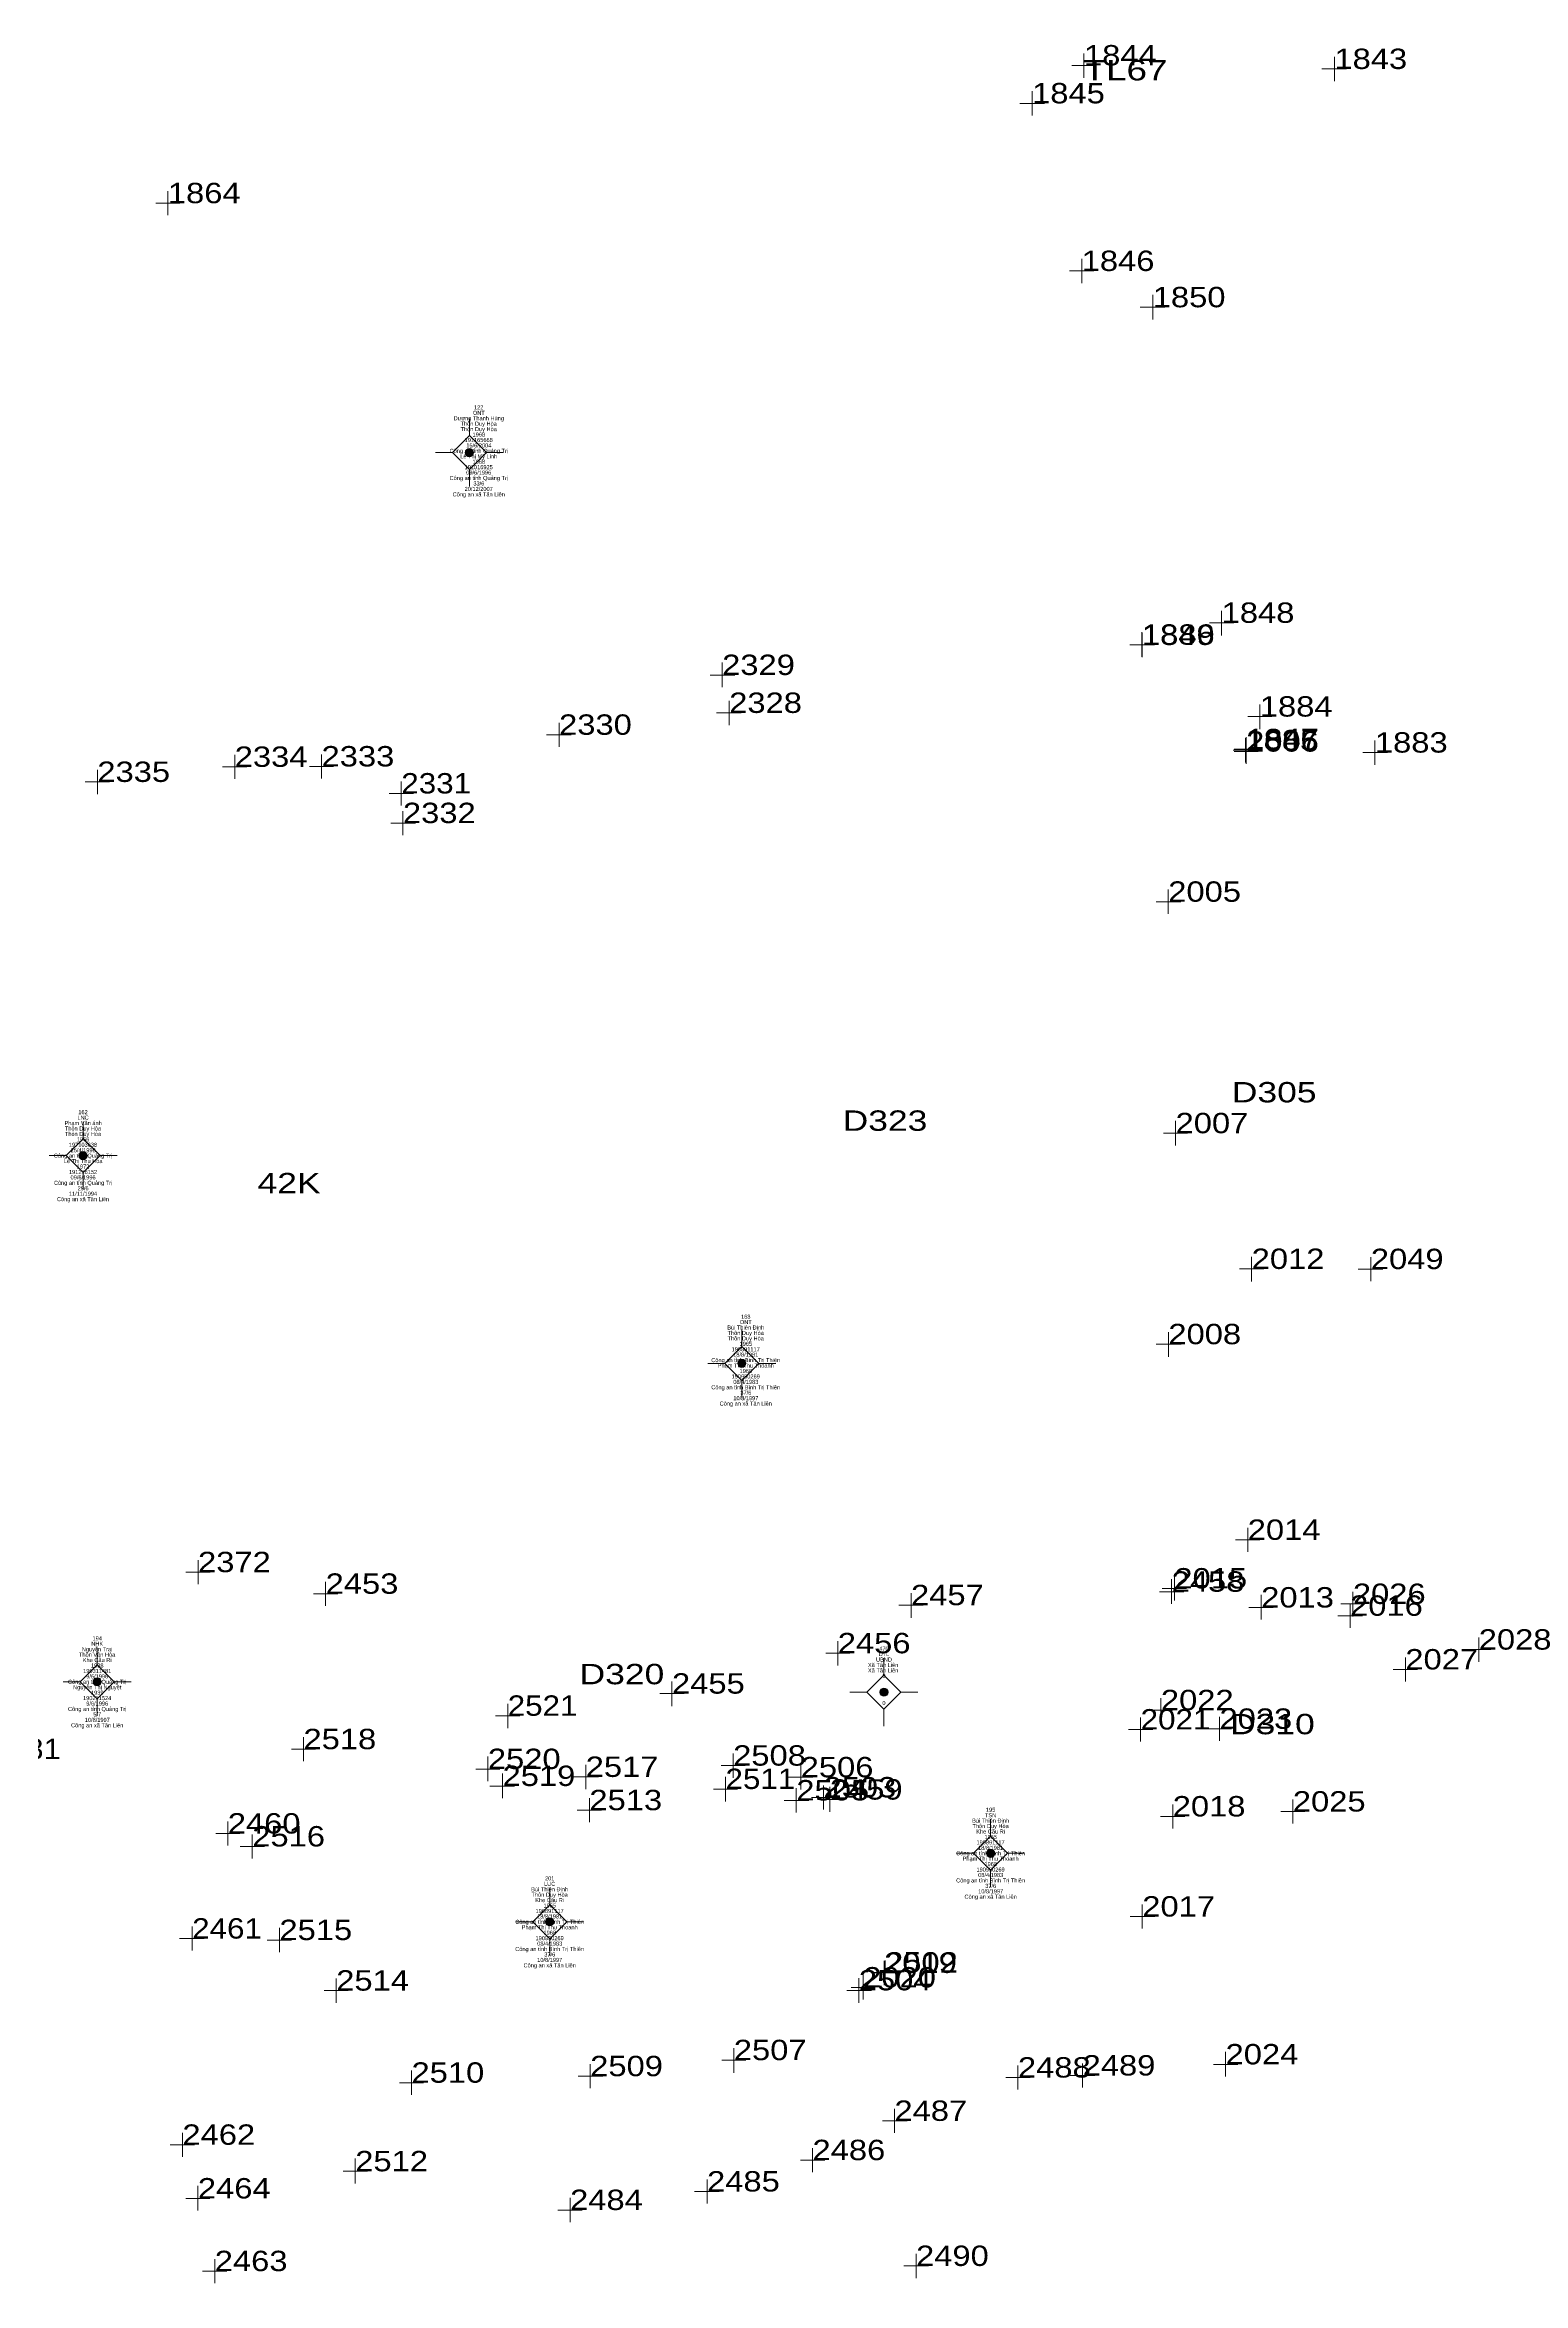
# Model space of a CAD drawing. Header units: metres. Extents: x 548949 to 550221, y 1836732 to 1838051.
# Drawn here: x 549765.7 to 549874.5, y 1837630.8 to 1837795.5 of the extents above; entities that cross this region are included whole.
import ezdxf
from ezdxf.enums import TextEntityAlignment as Align

# ---------------------------------------------------------------- set-up
doc = ezdxf.new("R2010")
doc.units = ezdxf.units.M
doc.header["$LTSCALE"] = 0.12
doc.layers.add('11', color=7, linetype='Continuous', lineweight=13)
doc.layers.add('4', color=7, linetype='Continuous', lineweight=13)
doc.layers.add('15', color=7, linetype='Continuous')
doc.layers.add('5', color=7, linetype='Continuous')

msp = doc.modelspace()

# ---------------------------------------------------------------- hatches: boundary and pattern name
at = {"layer": '11'}
for points in [[(549797.2895, 1837765.5, 1), (549796.6895, 1837765.5, 1)], [(549768.8595, 1837713.75, 1), (549768.2595, 1837713.75, 1)], [(549817.3395, 1837698.46, 1), (549816.7395, 1837698.46, 1)], [(549769.8995, 1837675.02, 1), (549769.2995, 1837675.02, 1)], [(549827.7995, 1837674.26, 1), (549827.1995, 1837674.26, 1)], [(549835.6495, 1837662.4, 1), (549835.0495, 1837662.4, 1)], [(549803.1995, 1837657.35, 1), (549802.5995, 1837657.35, 1)]]:
    msp.add_hatch(color=256, dxfattribs=at).paths.add_polyline_path(points)

# ---------------------------------------------------------------- linework, layer by layer
for p, q in [((549796.99, 1837768), (549796.99, 1837766.75)), ((549795.74, 1837765.5), (549794.49, 1837765.5)), ((549799.49, 1837765.5), (549798.24, 1837765.5)), ((549796.99, 1837764.25), (549796.99, 1837763)), ((549768.56, 1837716.25), (549768.56, 1837715)), ((549767.31, 1837713.75), (549766.06, 1837713.75)), ((549771.06, 1837713.75), (549769.81, 1837713.75)), ((549768.56, 1837712.5), (549768.56, 1837711.25)), ((549817.04, 1837700.96), (549817.04, 1837699.71)), ((549815.79, 1837698.46), (549814.54, 1837698.46)), ((549819.54, 1837698.46), (549818.29, 1837698.46)), ((549817.04, 1837697.21), (549817.04, 1837695.96)), ((549769.6, 1837677.52), (549769.6, 1837676.27)), ((549827.5, 1837676.76), (549827.5, 1837675.51)), ((549768.35, 1837675.02), (549767.1, 1837675.02)), ((549772.1, 1837675.02), (549770.85, 1837675.02)), ((549769.6, 1837673.77), (549769.6, 1837672.52)), ((549826.25, 1837674.26), (549825, 1837674.26)), ((549830, 1837674.26), (549828.75, 1837674.26)), ((549827.5, 1837673.01), (549827.5, 1837671.76)), ((549835.35, 1837664.9), (549835.35, 1837663.65)), ((549834.1, 1837662.4), (549832.85, 1837662.4)), ((549837.85, 1837662.4), (549836.6, 1837662.4)), ((549835.35, 1837661.15), (549835.35, 1837659.9)), ((549802.9, 1837659.85), (549802.9, 1837658.6)), ((549801.65, 1837657.35), (549800.4, 1837657.35)), ((549805.4, 1837657.35), (549804.15, 1837657.35)), ((549802.9, 1837656.1), (549802.9, 1837654.85))]:
    msp.add_line(p, q, dxfattribs=at)
for points in [[(549796.99, 1837766.75), (549795.74, 1837765.5), (549796.99, 1837764.25), (549798.24, 1837765.5)], [(549768.56, 1837715), (549767.31, 1837713.75), (549768.56, 1837712.5), (549769.81, 1837713.75)], [(549817.04, 1837699.71), (549815.79, 1837698.46), (549817.04, 1837697.21), (549818.29, 1837698.46)], [(549769.6, 1837676.27), (549768.35, 1837675.02), (549769.6, 1837673.77), (549770.85, 1837675.02)], [(549827.5, 1837675.51), (549826.25, 1837674.26), (549827.5, 1837673.01), (549828.75, 1837674.26)], [(549835.35, 1837663.65), (549834.1, 1837662.4), (549835.35, 1837661.15), (549836.6, 1837662.4)], [(549802.9, 1837658.6), (549801.65, 1837657.35), (549802.9, 1837656.1), (549804.15, 1837657.35)]]:
    msp.add_lwpolyline(points, close=True, dxfattribs=at)
for centre in [(549796.9895, 1837765.5), (549768.5595, 1837713.75), (549817.0395, 1837698.46), (549769.5995, 1837675.02), (549827.4995, 1837674.26), (549835.3495, 1837662.4), (549802.8995, 1837657.35)]:
    msp.add_circle(centre, 0.3, dxfattribs=at)
at = {"layer": '4'}
for p, q in [((549843.15, 1837794), (549841.33, 1837794)), ((549842.22, 1837793.08), (549842.22, 1837794.89)), ((549861.54, 1837793.74), (549859.72, 1837793.74)), ((549860.65, 1837792.85), (549860.65, 1837794.63)), ((549838.4, 1837790.32), (549838.4, 1837792.1)), ((549839.32, 1837791.21), (549837.51, 1837791.21)), ((549775.69, 1837783.86), (549773.91, 1837783.86)), ((549774.8, 1837782.97), (549774.8, 1837784.75)), ((549842.94, 1837778.87), (549841.16, 1837778.87)), ((549842.05, 1837777.98), (549842.05, 1837779.77)), ((549847.28, 1837775.31), (549847.28, 1837777.12)), ((549848.17, 1837776.2), (549846.35, 1837776.2)), ((549846.48, 1837750.47), (549846.48, 1837752.28)), ((549846.49, 1837750.45), (549846.49, 1837752.23)), ((549853.24, 1837752.97), (549851.46, 1837752.97)), ((549852.35, 1837752.04), (549852.35, 1837753.86)), ((549847.4, 1837751.36), (549845.59, 1837751.36)), ((549847.38, 1837751.34), (549845.6, 1837751.34)), ((549816.52, 1837749.13), (549814.7, 1837749.13)), ((549815.59, 1837748.24), (549815.59, 1837750.06)), ((549817, 1837746.34), (549815.18, 1837746.34)), ((549816.11, 1837745.45), (549816.11, 1837747.23)), ((549856.05, 1837746.07), (549854.27, 1837746.07)), ((549855.16, 1837745.14), (549855.16, 1837746.96)), ((549804.48, 1837744.73), (549802.66, 1837744.73)), ((549803.59, 1837743.84), (549803.59, 1837745.62)), ((549854.1, 1837742.7), (549854.1, 1837744.49)), ((549854.15, 1837742.78), (549854.15, 1837744.56)), ((549854.15, 1837742.6), (549854.15, 1837744.38)), ((549863.63, 1837742.53), (549863.63, 1837744.31)), ((549780.61, 1837742.37), (549778.83, 1837742.37)), ((549779.72, 1837741.48), (549779.72, 1837743.26)), ((549787, 1837742.4), (549785.22, 1837742.4)), ((549786.11, 1837741.51), (549786.11, 1837743.29)), ((549854.99, 1837743.59), (549853.21, 1837743.59)), ((549855.08, 1837743.67), (549853.26, 1837743.67)), ((549855.04, 1837743.49), (549853.26, 1837743.49)), ((549864.56, 1837743.42), (549862.74, 1837743.42)), ((549770.5, 1837741.26), (549768.72, 1837741.26)), ((549769.61, 1837740.37), (549769.61, 1837742.15)), ((549791.98, 1837739.52), (549791.98, 1837741.3)), ((549792.87, 1837740.41), (549791.09, 1837740.41)), ((549792.1, 1837737.34), (549792.1, 1837739.12)), ((549793.02, 1837738.23), (549791.21, 1837738.23)), ((549848.42, 1837731.55), (549848.42, 1837733.33)), ((549849.34, 1837732.44), (549847.53, 1837732.44)), ((549848.96, 1837714.51), (549848.96, 1837716.32)), ((549849.85, 1837715.4), (549848.07, 1837715.4)), ((549854.56, 1837704.48), (549854.56, 1837706.3)), ((549863.33, 1837704.51), (549863.33, 1837706.29)), ((549855.45, 1837705.41), (549853.67, 1837705.41)), ((549864.22, 1837705.4), (549862.4, 1837705.4)), ((549849.36, 1837699.87), (549847.54, 1837699.87)), ((549848.43, 1837698.94), (549848.43, 1837700.76)), ((549854.27, 1837684.58), (549854.27, 1837686.36)), ((549855.16, 1837685.47), (549853.38, 1837685.47)), ((549777.91, 1837683.09), (549776.13, 1837683.09)), ((549777.02, 1837682.2), (549777.02, 1837683.98)), ((549787.3, 1837681.5), (549785.52, 1837681.5)), ((549786.41, 1837680.61), (549786.41, 1837682.39)), ((549829.49, 1837679.74), (549829.49, 1837681.55)), ((549849.56, 1837681.65), (549847.78, 1837681.65)), ((549849.76, 1837681.89), (549847.98, 1837681.89)), ((549848.67, 1837680.76), (549848.67, 1837682.58)), ((549848.87, 1837681), (549848.87, 1837682.78)), ((549855.26, 1837679.6), (549855.26, 1837681.42)), ((549862.01, 1837679.82), (549862.01, 1837681.64)), ((549830.38, 1837680.66), (549828.6, 1837680.66)), ((549856.15, 1837680.49), (549854.36, 1837680.49)), ((549862.72, 1837679.88), (549860.91, 1837679.88)), ((549862.9, 1837680.75), (549861.11, 1837680.75)), ((549861.8, 1837678.99), (549861.8, 1837680.77)), ((549871.27, 1837676.5), (549871.27, 1837678.28)), ((549824.99, 1837677.12), (549823.21, 1837677.12)), ((549824.1, 1837676.23), (549824.1, 1837678.01)), ((549865.87, 1837675.04), (549865.87, 1837676.82)), ((549872.16, 1837677.39), (549870.34, 1837677.39)), ((549811.9, 1837673.22), (549811.9, 1837675.04)), ((549866.76, 1837675.93), (549864.98, 1837675.93)), ((549799.81, 1837671.6), (549799.81, 1837673.41)), ((549812.79, 1837674.15), (549811.01, 1837674.15)), ((549847.88, 1837672), (549847.88, 1837673.82)), ((549800.7, 1837672.52), (549798.92, 1837672.52)), ((549847.28, 1837671.51), (549845.5, 1837671.51)), ((549846.39, 1837670.62), (549846.39, 1837672.4)), ((549848.77, 1837672.93), (549846.99, 1837672.93)), ((549853.08, 1837671.56), (549851.3, 1837671.56)), ((549852.19, 1837670.67), (549852.19, 1837672.45)), ((549785.67, 1837670.06), (549783.89, 1837670.06)), ((549784.78, 1837669.17), (549784.78, 1837670.95)), ((549799.24, 1837668.6), (549797.46, 1837668.6)), ((549798.35, 1837667.71), (549798.35, 1837669.52)), ((549799.43, 1837666.46), (549799.43, 1837668.28)), ((549805.55, 1837667.13), (549805.55, 1837668.91)), ((549817.29, 1837668.85), (549815.51, 1837668.85)), ((549816.4, 1837667.96), (549816.4, 1837669.74)), ((549821.37, 1837667.1), (549821.37, 1837668.88)), ((549800.32, 1837667.35), (549798.5, 1837667.35)), ((549806.48, 1837668.02), (549804.66, 1837668.02)), ((549816.73, 1837667.13), (549814.95, 1837667.13)), ((549815.84, 1837666.2), (549815.84, 1837668.02)), ((549822.26, 1837667.99), (549820.48, 1837667.99)), ((549821.05, 1837665.4), (549821.05, 1837667.18)), ((549823.05, 1837665.62), (549823.05, 1837667.4)), ((549823.52, 1837665.46), (549823.52, 1837667.28)), ((549806.72, 1837665.57), (549804.93, 1837665.57)), ((549805.82, 1837664.68), (549805.82, 1837666.46)), ((549821.98, 1837666.29), (549820.16, 1837666.29)), ((549823.94, 1837666.51), (549822.16, 1837666.51)), ((549824.41, 1837666.35), (549822.6, 1837666.35)), ((549849.64, 1837665.11), (549847.86, 1837665.11)), ((549848.75, 1837664.22), (549848.75, 1837666)), ((549858.48, 1837665.47), (549856.7, 1837665.47)), ((549857.59, 1837664.58), (549857.59, 1837666.36)), ((549780.1, 1837663.85), (549778.32, 1837663.85)), ((549779.21, 1837662.96), (549779.21, 1837664.74)), ((549781.01, 1837662.01), (549781.01, 1837663.79)), ((549781.9, 1837662.9), (549780.12, 1837662.9)), ((549846.51, 1837656.85), (549846.51, 1837658.63)), ((549776.59, 1837655.23), (549776.59, 1837657.01)), ((549783.01, 1837655.12), (549783.01, 1837656.9)), ((549847.44, 1837657.74), (549845.62, 1837657.74)), ((549777.48, 1837656.12), (549775.66, 1837656.12)), ((549783.9, 1837656.01), (549782.11, 1837656.01)), ((549825.97, 1837651.63), (549825.97, 1837653.44)), ((549828.4, 1837653.59), (549826.62, 1837653.59)), ((549828.47, 1837653.62), (549826.69, 1837653.62)), ((549827.51, 1837652.7), (549827.51, 1837654.48)), ((549827.58, 1837652.73), (549827.58, 1837654.51)), ((549788.08, 1837652.29), (549786.3, 1837652.29)), ((549787.19, 1837651.4), (549787.19, 1837653.18)), ((549826.58, 1837652.31), (549824.76, 1837652.31)), ((549826.86, 1837652.52), (549825.08, 1837652.52)), ((549825.65, 1837651.38), (549825.65, 1837653.2)), ((549805.88, 1837645.1), (549805.88, 1837646.88)), ((549817.34, 1837647.17), (549815.56, 1837647.17)), ((549816.45, 1837646.24), (549816.45, 1837648.06)), ((549837.36, 1837645), (549837.36, 1837646.78)), ((549842.12, 1837645.15), (549842.12, 1837646.93)), ((549853.53, 1837646.86), (549851.75, 1837646.86)), ((549852.64, 1837645.97), (549852.64, 1837647.78)), ((549793.62, 1837645.51), (549791.84, 1837645.51)), ((549792.73, 1837644.62), (549792.73, 1837646.4)), ((549806.8, 1837645.99), (549804.99, 1837645.99)), ((549838.25, 1837645.89), (549836.47, 1837645.89)), ((549843.01, 1837646.04), (549841.2, 1837646.04)), ((549828.27, 1837641.81), (549828.27, 1837643.59)), ((549775.87, 1837640.05), (549775.87, 1837641.83)), ((549829.2, 1837642.7), (549827.38, 1837642.7)), ((549776.76, 1837640.94), (549774.98, 1837640.94)), ((549822.24, 1837638.92), (549822.24, 1837640.7)), ((549789.48, 1837638.99), (549787.7, 1837638.99)), ((549788.59, 1837638.1), (549788.59, 1837639.92)), ((549823.14, 1837639.81), (549821.35, 1837639.81)), ((549777.9, 1837636.99), (549776.12, 1837636.99)), ((549777.01, 1837636.1), (549777.01, 1837637.92)), ((549804.4, 1837635.25), (549804.4, 1837637.03)), ((549815.37, 1837637.5), (549813.56, 1837637.5)), ((549814.48, 1837636.61), (549814.48, 1837638.39)), ((549805.29, 1837636.14), (549803.51, 1837636.14)), ((549778.25, 1837630.75), (549778.25, 1837632.53)), ((549830.78, 1837632.02), (549828.97, 1837632.02)), ((549829.86, 1837631.13), (549829.86, 1837632.91)), ((549779.14, 1837631.64), (549777.36, 1837631.64))]:
    msp.add_line(p, q, dxfattribs=at)

# ---------------------------------------------------------------- texts
at = {"layer": '15'}
for s, width, p in [('122', 0.95, (549797.675, 1837768.68)), ('1968', 0.95, (549797.685, 1837766.68)), ('09/6/1996', 0.95, (549797.68, 1837763.88)), ('1968', 0.95, (549797.685, 1837764.68)), ('33/6', 0.95, (549797.685, 1837763.08)), ('LNC', 0.95, (549768.56, 1837716.4)), ('162', 0.95, (549768.555, 1837716.8)), ('1966', 0.95, (549768.56, 1837714.8)), ('191216152', 0.95, (549768.56, 1837712.4)), ('1972', 0.95, (549768.56, 1837712.8)), ('09/6/1996', 0.95, (549768.56, 1837712)), ('29/6', 0.95, (549768.565, 1837711.2)), ('168', 0.95, (549817.33, 1837701.75)), ('1965', 0.95, (549817.335, 1837699.75)), ('18/8/1981', 0.95, (549817.325, 1837698.95)), ('1968', 0.95, (549817.335, 1837697.75)), ('37/6', 0.95, (549817.335, 1837696.15)), ('194', 0.95, (549769.6, 1837678.07)), ('UBND', 0.95, (549827.5, 1837676.51)), ('DTL', 0.95, (549827.5, 1837676.91)), ('470', 0.95, (549827.5, 1837677.31)), ('190311481', 0.95, (549769.605, 1837675.67)), ('9/6/1996', 0.95, (549769.6, 1837675.27)), ('1938', 0.95, (549769.605, 1837676.07)), ('0', 0.9, (549827.5, 1837675.31)), ('9/6/1996', 0.95, (549769.6, 1837673.27)), ('1939', 0.95, (549769.605, 1837674.07)), ('0', 0.9, (549827.5, 1837673.31)), ('5/7', 0.95, (549769.605, 1837672.47)), ('TSN', 0.95, (549835.345, 1837665.05)), ('195', 0.95, (549835.35, 1837665.45)), ('1965', 0.95, (549835.355, 1837663.45)), ('18/8/1981', 0.95, (549835.345, 1837662.65)), ('1968', 0.95, (549835.355, 1837661.45)), ('LUC', 0.95, (549802.9, 1837660)), ('201', 0.85, (549802.9, 1837660.4)), ('37/6', 0.95, (549835.355, 1837659.85)), ('1965', 0.95, (549802.905, 1837658.4)), ('18/8/1981', 0.95, (549802.895, 1837657.6)), ('1968', 0.95, (549802.905, 1837656.4)), ('37/6', 0.95, (549802.905, 1837654.8))]:
    msp.add_text(s, height=0.3, dxfattribs=dict(at, width=width)).set_placement(p, align=Align.CENTER)
for s, p in [('Dương Thanh Hùng', (549797.68, 1837767.88)), ('Thôn Duy Hòa', (549797.675, 1837767.48)), ('Thôn Duy Hòa', (549797.675, 1837767.08)), ('ONT', (549797.685, 1837768.28)), ('Công an tỉnh Quảng Trị', (549797.685, 1837765.48)), ('191165668', (549797.675, 1837766.28)), ('15/6/2004', (549797.685, 1837765.88)), ('Công an tỉnh Quảng Trị', (549797.685, 1837763.48)), ('Lê Thị Mỹ Linh', (549797.675, 1837765.08)), ('191016925', (549797.675, 1837764.28)), ('Công an xã Tân Liên', (549797.68, 1837762.28)), ('20/12/2007', (549797.675, 1837762.68)), ('Phạm Văn ánh', (549768.565, 1837716)), ('Thôn Duy Hòa', (549768.555, 1837715.6)), ('Thôn Duy Hòa', (549768.555, 1837715.2)), ('197103638', (549768.555, 1837714.4)), ('Công an tỉnh Quảng Trị', (549768.565, 1837713.6)), ('Lê Thị Thu Hòa', (549768.565, 1837713.2)), ('25/4/1998', (549768.565, 1837714)), ('Công an tỉnh Quảng Trị', (549768.565, 1837711.6)), ('11/11/1994', (549768.555, 1837710.8)), ('Công an xã Tân Liên', (549768.56, 1837710.4)), ('Bùi Thiên Định', (549817.325, 1837700.95)), ('ONT', (549817.335, 1837701.35)), ('Thôn Duy Hòa', (549817.325, 1837700.55)), ('Thôn Duy Hòa', (549817.325, 1837700.15)), ('190891117', (549817.325, 1837699.35)), ('Công an tỉnh Bình Trị Thiên', (549817.325, 1837698.55)), ('Phạm Thị Thu Thoanh', (549817.33, 1837698.15)), ('Công an tỉnh Bình Trị Thiên', (549817.325, 1837696.55)), ('190950269', (549817.325, 1837697.35)), ('08/4/1983', (549817.335, 1837696.95)), ('Công an xã Tân Liên', (549817.33, 1837695.35)), ('10/8/1997', (549817.335, 1837695.75)), ('Thôn Vân Hòa', (549769.595, 1837676.87)), ('Nguyễn Trai', (549769.595, 1837677.27)), ('Khe Cầu Ri', (549769.6, 1837676.47)), ('NHK', (549769.6, 1837677.67)), ('Công an tỉnh Quảng Trị', (549769.605, 1837674.87)), ('Nguyễn Thị Nguyệt', (549769.6, 1837674.47)), ('Xã Tân Liên ', (549827.495, 1837676.11)), ('Xã Tân Liên ', (549827.495, 1837675.71)), ('Công an tỉnh Quảng Trị', (549769.605, 1837672.87)), ('190211524', (549769.595, 1837673.67)), ('Công an xã Tân Liên', (549769.6, 1837671.67)), ('10/8/1997', (549769.605, 1837672.07)), ('Bùi Thiên Định', (549835.345, 1837664.65)), ('Thôn Duy Hòa', (549835.345, 1837664.25)), ('Khe Cầu Ri', (549835.35, 1837663.85)), ('190891117', (549835.345, 1837663.05)), ('Công an tỉnh Bình Trị Thiên', (549835.345, 1837662.25)), ('Phạm Thị Thu Thoanh', (549835.35, 1837661.85)), ('Công an tỉnh Bình Trị Thiên', (549835.345, 1837660.25)), ('190950269', (549835.345, 1837661.05)), ('08/4/1983', (549835.355, 1837660.65)), ('Thôn Duy Hòa', (549802.895, 1837659.2)), ('Bùi Thiên Định', (549802.895, 1837659.6)), ('Khe Cầu Ri', (549802.9, 1837658.8)), ('Công an xã Tân Liên', (549835.35, 1837659.05)), ('10/8/1997', (549835.355, 1837659.45)), ('Công an tỉnh Bình Trị Thiên', (549802.895, 1837657.2)), ('Phạm Thị Thu Thoanh', (549802.9, 1837656.8)), ('190891117', (549802.895, 1837658)), ('Công an tỉnh Bình Trị Thiên', (549802.895, 1837655.2)), ('190950269', (549802.895, 1837656)), ('08/4/1983', (549802.905, 1837655.6)), ('Công an xã Tân Liên', (549802.9, 1837654)), ('10/8/1997', (549802.905, 1837654.4))]:
    msp.add_text(s, height=0.3, dxfattribs=at).set_placement(p, align=Align.CENTER)
at = {"layer": '5'}
for s, width, p in [('1844', 1.2, (549842.22, 1837794)), ('1843', 1.2, (549860.65, 1837793.74)), ('TL67 ', 1.35, (549842.19, 1837792.9)), ('1845', 1.2, (549838.4, 1837791.21)), ('1864', 1.2, (549774.8, 1837783.86)), ('1846', 1.2, (549842.05, 1837778.87)), ('1850', 1.2, (549847.28, 1837776.2)), ('1848', 1.2, (549852.35, 1837752.97)), ('1886', 1.2, (549846.48, 1837751.36)), ('1849', 1.2, (549846.49, 1837751.34)), ('2329', 1.2, (549815.59, 1837749.13)), ('2328', 1.2, (549816.11, 1837746.34)), ('1884', 1.2, (549855.16, 1837746.07)), ('2330', 1.2, (549803.59, 1837744.73)), ('2006', 1.2, (549854.15, 1837743.49)), ('1885', 1.2, (549854.1, 1837743.59)), ('1847', 1.2, (549854.15, 1837743.67)), ('1883', 1.2, (549863.63, 1837743.42)), ('2335', 1.2, (549769.61, 1837741.26)), ('2334', 1.2, (549779.72, 1837742.37)), ('2333', 1.2, (549786.11, 1837742.4)), ('2331', 1.15, (549791.98, 1837740.41)), ('2332', 1.2, (549792.1, 1837738.23)), ('2005', 1.2, (549848.42, 1837732.44)), ('D305 ', 1.3, (549853.1, 1837717.67)), ('D323 ', 1.3, (549824.46, 1837715.58)), ('2007', 1.2, (549848.96, 1837715.4)), ('42K ', 1.3, (549781.4, 1837710.98)), ('2012', 1.2, (549854.56, 1837705.41)), ('2049', 1.2, (549863.33, 1837705.4)), ('2008', 1.2, (549848.43, 1837699.87)), ('2014', 1.2, (549854.27, 1837685.47)), ('2372', 1.2, (549777.02, 1837683.09)), ('2453', 1.2, (549786.41, 1837681.5)), ('2458', 1.2, (549848.67, 1837681.65)), ('2015', 1.2, (549848.87, 1837681.89)), ('2457', 1.2, (549829.49, 1837680.66)), ('2013', 1.2, (549855.26, 1837680.49)), ('2016', 1.2, (549861.8, 1837679.88)), ('2026', 1.2, (549862.01, 1837680.75)), ('2456', 1.2, (549824.1, 1837677.12)), ('2028', 1.2, (549871.27, 1837677.39)), ('2027', 1.2, (549865.87, 1837675.93)), ('D320 ', 1.3, (549805.1, 1837674.84)), ('2455', 1.2, (549811.9, 1837674.15)), ('2521', 1.15, (549799.81, 1837672.52)), ('2022', 1.2, (549847.88, 1837672.93)), ('2518', 1.2, (549784.78, 1837670.06)), ('2021', 1.15, (549846.39, 1837671.51)), ('2023', 1.2, (549852.19, 1837671.56)), ('D310 ', 1.3, (549852.97, 1837671.16)), ('2481', 1.15, (549761.8, 1837669.33)), ('2520', 1.2, (549798.35, 1837668.6)), ('2508', 1.2, (549816.4, 1837668.85)), ('2519', 1.2, (549799.43, 1837667.35)), ('2517', 1.2, (549805.55, 1837668.02)), ('2511', 1.15, (549815.84, 1837667.13)), ('2506', 1.2, (549821.37, 1837667.99)), ('2513', 1.2, (549805.82, 1837665.57)), ('2505', 1.2, (549821.05, 1837666.29)), ('2503', 1.2, (549823.05, 1837666.51)), ('2459', 1.2, (549823.52, 1837666.35)), ('2018', 1.2, (549848.75, 1837665.11)), ('2025', 1.2, (549857.59, 1837665.47)), ('2460', 1.2, (549779.21, 1837663.85)), ('2516', 1.2, (549781.01, 1837662.9)), ('2017', 1.2, (549846.51, 1837657.74)), ('2461', 1.15, (549776.59, 1837656.12)), ('2515', 1.2, (549783.01, 1837656.01)), ('2019', 1.2, (549827.51, 1837653.59)), ('2502', 1.2, (549827.58, 1837653.62)), ('2514', 1.2, (549787.19, 1837652.29)), ('2504', 1.2, (549825.65, 1837652.31)), ('2020', 1.2, (549825.97, 1837652.52)), ('2507', 1.2, (549816.45, 1837647.17)), ('2510', 1.2, (549792.73, 1837645.51)), ('2509', 1.2, (549805.88, 1837645.99)), ('2488', 1.2, (549837.36, 1837645.89)), ('2489', 1.2, (549842.12, 1837646.04)), ('2024', 1.2, (549852.64, 1837646.86)), ('2487', 1.2, (549828.27, 1837642.7)), ('2462', 1.2, (549775.87, 1837640.94)), ('2512', 1.2, (549788.59, 1837638.99)), ('2486', 1.2, (549822.24, 1837639.81)), ('2485', 1.2, (549814.48, 1837637.5)), ('2464', 1.2, (549777.01, 1837636.99)), ('2484', 1.2, (549804.4, 1837636.14)), ('2463', 1.2, (549778.25, 1837631.64)), ('2490', 1.2, (549829.86, 1837632.02))]:
    msp.add_text(s, height=1.5, dxfattribs=dict(at, width=width)).set_placement(p)

doc.saveas('drawing.dxf')
